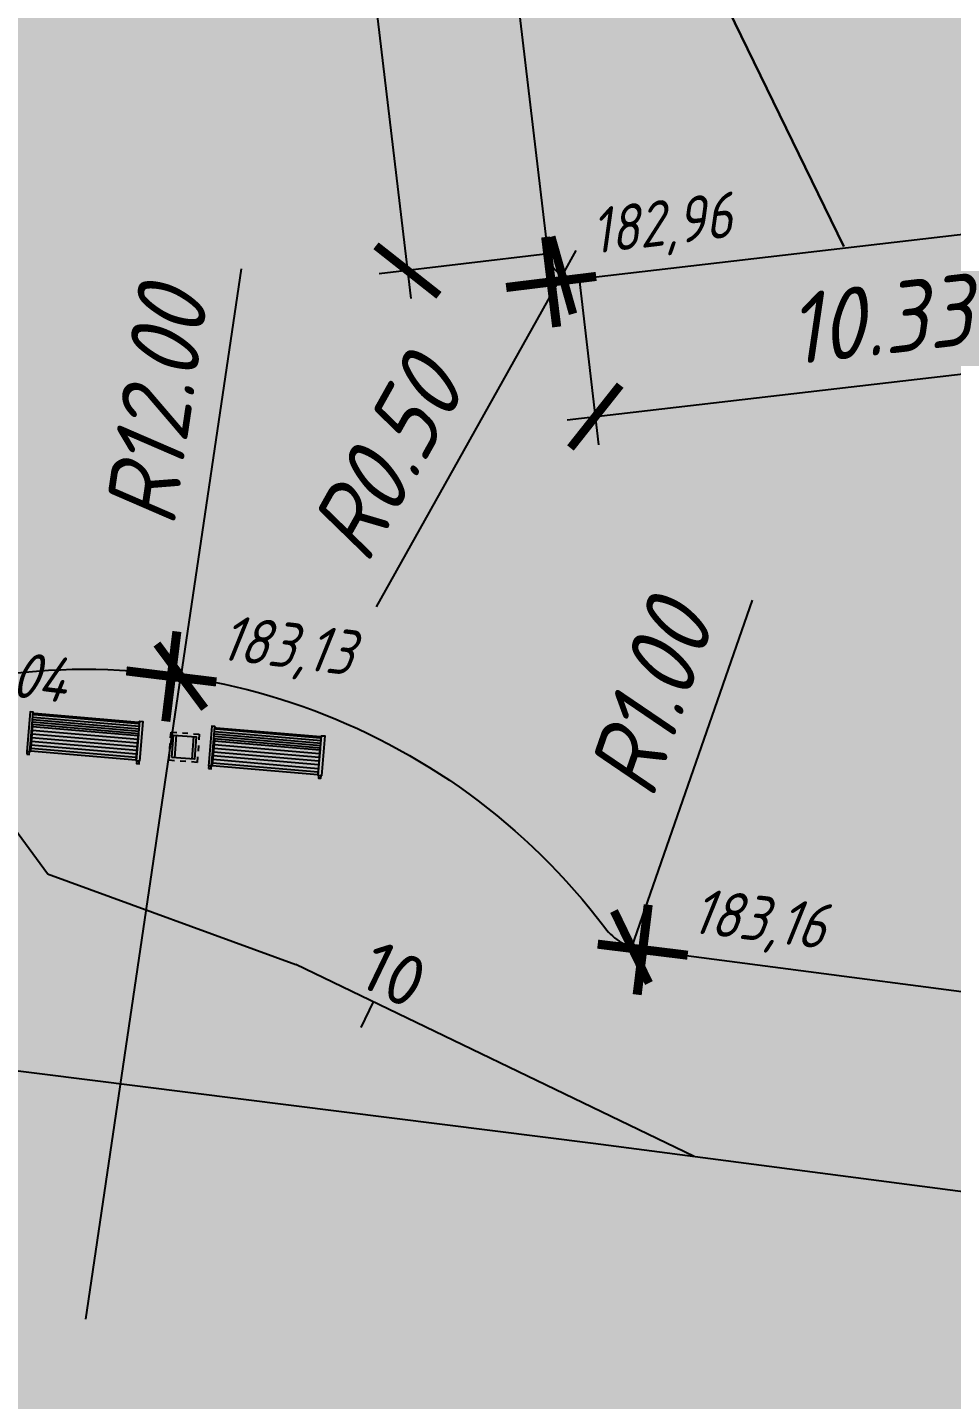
# Model space of a CAD drawing. Extents: x 8646 to 18206, y -17605 to -192.
# Drawn here: x 8971.95 to 8988.26, y -8810.58 to -8786.35 of the extents above; entities that cross this region are included whole.
import ezdxf
from ezdxf.enums import TextEntityAlignment as Align

# ---------------------------------------------------------------- set-up
doc = ezdxf.new("R2010")
doc.units = 0
doc.linetypes.add('DASHED', pattern=[0.75, 0.5, -0.25])
doc.linetypes.add('ШТРИХОВАЯ2', pattern=[9.524999999999999, 6.35, -3.175])
doc.layers.get('0').update_dxf_attribs({"linetype": 'CONTINUOUS'})
doc.layers.get('DEFPOINTS').update_dxf_attribs({"linetype": 'CONTINUOUS'})
for name, color, linetype in [('_ГП_ВЕРТИКАЛКА', 1, 'CONTINUOUS'), ('ДВ_ГП_П_БОРТ_БР100_30_15', 140, 'CONTINUOUS'), ('ДВ_ГП_П_ГАЗОН_РУЛОННЫЙ', 9, 'CONTINUOUS'), ('ДВ_ГП_П_ГРАНИЦА_РАБОТ', 230, 'ШТРИХОВАЯ2'), ('ДВ_ГП_П_МАФ', 20, 'CONTINUOUS'), ('ДВ_ГП_П_ОФР_РАЗМЕРЫ_ОСН', 242, 'CONTINUOUS'), ('ДВ_ПП_ДО_ТИП5_ЗАМЕНА_ПОКРЫ', 41, 'CONTINUOUS'), ('ДВ_ПП_ДО_ТИП5А_КАПРЕМОНТ_Т', 33, 'CONTINUOUS'), ('ДВ_ПП_ДО_ТИП6_УСТРОЙСТВО_Т', 153, 'CONTINUOUS'), ('ДВ_ПП_ДО_ТИП_УСТРОЙСТВО_ПЛ', 11, 'CONTINUOUS')]:
    doc.layers.add(name, color=color, linetype=linetype)
doc.styles.add('SMPLX_1_0', font='simplex8.shx', dxfattribs={"width": 0.8, "oblique": 15})
doc.styles.add('СПДС', font='isocpeur.ttf', dxfattribs={"width": 0.9, "oblique": 15})
doc.styles.add('ТВЕРЬУНИВЕРСАЛПРОЕКТ', font='isocpeur.ttf')
doc.dimstyles.new('ДЕЛОВОЙ_ВЕКТОР', dxfattribs={"dimtxt": 1.25, "dimasz": 1, "dimexe": 0.5, "dimexo": 0, "dimgap": 0.5, "dimtad": 1, "dimzin": 1, "dimtxsty": 'СПДС', "dimblk": 'ARCHTICK', "dimcen": 0, "dimdle": 0.5, "dimclrd": 256, "dimclre": 256, "dimclrt": 256, "dimazin": 3, "dimtfac": 1, "dimtmove": 0, "dimatfit": 3, "dimtolj": 1, "dimtzin": 9})
doc.dimstyles.new('ДЕЛОВОЙ_ВЕКТОР$4', dxfattribs={"dimtxt": 1.25, "dimasz": 1, "dimexe": 0.5, "dimexo": 0, "dimgap": 0.5, "dimtad": 1, "dimzin": 1, "dimtxsty": 'СПДС', "dimblk1": 'ARCHTICK', "dimsah": 1, "dimcen": 0, "dimdle": 0.5, "dimclrd": 256, "dimclre": 256, "dimclrt": 256, "dimazin": 3, "dimtfac": 1, "dimtmove": 0, "dimatfit": 3, "dimtolj": 1, "dimtzin": 9})
pattern_1 = [(56.05043773761604, (0, 0), (-24.27593251712048, 65.19613079151804), [0, -54.8511657090786, 0, -61.34669849041685, 0, -58.64022649819258]), (26.05043773761603, (0, 0), (28.1469628320252, 116.8674145300229), [0, -29.59076044831872, 0, -49.43822172463005, 0, -18.94530394556991]), (346.050437737616, (-42.08001270772473, -14.1209778101496), (106.4742159225371, 35.94540188756744), [0, -18.04314661482848, 0, -64.95532781338255, 0, -84.80278908969387]), (336.050437737616, (-42.08001270772473, -14.1209778101496), (92.76770115918528, 64.5382257145701), [0, -9.02157330741424, 0, -42.58182601099521, 0, -48.7164958600369])]

# ---------------------------------------------------------------- blocks, each defined once
blk = doc.blocks.new('*U128')
at = {"layer": 'ДВ_ГП_П_МАФ'}
h = blk.add_hatch(dxfattribs=at)
h.set_pattern_fill('AR-SAND', color=241, scale=1.420720205892007, angle=18.55043773761603)
h.set_pattern_definition(pattern_1)
h.paths.add_polyline_path([(-0.9626574413183628, -0.2754130521316676), (-0.9100269451736758, -0.2577516014719852), (-1.134252386814104, 0.4104322566488453), (-1.186882882958791, 0.3927708059891628)])
h.paths.add_polyline_path([(-0.9430740195701628, -0.316471560885109), (-0.9015237470465066, -0.3025283503545544), (-0.9158894973541074, -0.2597189242916269), (-0.9574397698777636, -0.2736621348221814)])
h.paths.add_polyline_path([(0.9339259407031613, 0.3610319042575227), (0.8812954445584742, 0.3433704535978402), (0.6570700029180462, 1.011554311718671), (0.7097004990627332, 1.029215762378353)])
h.paths.add_polyline_path([(0.928708269262562, 0.3592809869480366), (0.8871579967389058, 0.345337776417482), (0.9015237470465066, 0.3025283503545544), (0.9430740195701628, 0.316471560885109)])
h = blk.add_hatch(dxfattribs=at)
h.set_pattern_fill('AR-SAND', color=241, scale=1.420720205892007, angle=18.55043773761603)
h.set_pattern_definition(pattern_1)
h.paths.add_polyline_path([(-0.9626574413183628, -0.2754130521316676), (-0.9100269451736758, -0.2577516014719852), (-1.134252386814104, 0.4104322566488453), (-1.186882882958791, 0.3927708059891628)])
h.paths.add_polyline_path([(-0.9430740195701628, -0.316471560885109), (-0.9015237470465066, -0.3025283503545544), (-0.9158894973541074, -0.2597189242916269), (-0.9574397698777636, -0.2736621348221814)])
h.paths.add_polyline_path([(0.9339259407031613, 0.3610319042575227), (0.8812954445584742, 0.3433704535978402), (0.6570700029180462, 1.011554311718671), (0.7097004990627332, 1.029215762378353)])
h.paths.add_polyline_path([(0.928708269262562, 0.3592809869480366), (0.8871579967389058, 0.345337776417482), (0.9015237470465066, 0.3025283503545544), (0.9430740195701628, 0.316471560885109)])
h = blk.add_hatch(dxfattribs=at)
h.set_pattern_fill('AR-SAND', color=241, scale=1.420720205892007, angle=18.55043773761603)
h.set_pattern_definition(pattern_1)
h.paths.add_polyline_path([(-0.9626574413183628, -0.2754130521316676), (-0.9100269451736758, -0.2577516014719852), (-1.134252386814104, 0.4104322566488453), (-1.186882882958791, 0.3927708059891628)])
h.paths.add_polyline_path([(-0.9430740195701628, -0.316471560885109), (-0.9015237470465066, -0.3025283503545544), (-0.9158894973541074, -0.2597189242916269), (-0.9574397698777636, -0.2736621348221814)])
h.paths.add_polyline_path([(0.9339259407031613, 0.3610319042575227), (0.8812954445584742, 0.3433704535978402), (0.6570700029180462, 1.011554311718671), (0.7097004990627332, 1.029215762378353)])
h.paths.add_polyline_path([(0.928708269262562, 0.3592809869480366), (0.8871579967389058, 0.345337776417482), (0.9015237470465066, 0.3025283503545544), (0.9430740195701628, 0.316471560885109)])
h = blk.add_hatch(color=241, dxfattribs=at)
h.dxf.hatch_style = 1
h.paths.add_polyline_path([(-0.9626574413183628, -0.2754130521316676), (-0.9100269451736758, -0.2577516014719852), (-1.134252386814104, 0.4104322566488453), (-1.186882882958791, 0.3927708059891628)])
h.paths.add_polyline_path([(-1.059602756885043, 0.1879790088444324), (-1.050357963061922, 0.1910813255985273), (-0.904941370317803, -0.2422549598100066), (-0.9141861641409239, -0.2453572765641014)])
h.paths.add_polyline_path([(-0.9430740195701628, -0.316471560885109), (-0.9015237470465066, -0.3025283503545544), (-0.9158894973541074, -0.2597189242916269), (-0.9574397698777636, -0.2736621348221814)])
h.paths.add_polyline_path([(0.9339259407031613, 0.3610319042575227), (0.8812954445584742, 0.3433704535978402), (0.6570700029180462, 1.011554311718671), (0.7097004990627332, 1.029215762378353)])
h.paths.add_polyline_path([(0.731719632847107, 0.7891010639142578), (0.722474839023986, 0.785998747160163), (0.8678914317681051, 0.3526624617516292), (0.8771362255912261, 0.355764778505724)])
h.paths.add_polyline_path([(0.928708269262562, 0.3592809869480366), (0.8871579967389058, 0.345337776417482), (0.9015237470465066, 0.3025283503545544), (0.9430740195701628, 0.316471560885109)])
h = blk.add_hatch(color=241, dxfattribs=at)
h.dxf.hatch_style = 1
h.paths.add_polyline_path([(-1.107811981057596, 0.3976785149439761), (-1.130427435464465, 0.3990340373779699), (-1.119056619022888, 0.3651494079428311), (-1.101833903694333, 0.3798640565689283)])
h.paths.add_polyline_path([(0.6450031760257569, 0.9814752985397355), (-1.106483923249106, 0.3937209498086716), (-1.103156658477112, 0.3838058188758247), (0.6483304407977504, 0.9715601676068886)])
h.paths.add_polyline_path([(0.6483304407977505, 0.9715601676068886), (-1.103156658477112, 0.3838058188758247), (-1.101833903694333, 0.3798640565689283), (-1.103592406280068, 0.3783616368189905), (0.6519620226775021, 0.967480877537968), (0.6496531955805299, 0.9676184052999922)])
h.paths.add_polyline_path([(0.6608949542676853, 1.000156092447795), (0.6436751182172666, 0.9854328636750398), (0.64965319558053, 0.9676184052999921), (0.6722657707092621, 0.9662714630126568)])
h = blk.add_hatch(dxfattribs=at)
h.set_pattern_fill('AR-SAND', color=23, scale=1.420720205892007, angle=18.55043773761603)
h.set_pattern_definition(pattern_1)
h.paths.add_polyline_path([(0.6606012092416709, 0.970379967959297), (-1.112231592844237, 0.3754625463976614), (-0.9065469084963317, -0.2374705130200211), (0.8662858935895764, 0.3574469085416146)])
h = blk.add_hatch(color=23, dxfattribs=at)
h.dxf.hatch_style = 1
h.paths.add_polyline_path([(0.6606012092416711, 0.9703799679592972), (-1.112231592844237, 0.3754625463976614), (-0.9065469084963317, -0.2374705130200211), (0.8662858935895764, 0.3574469085416146)])
h = blk.add_hatch(dxfattribs=at)
h.set_pattern_fill('AR-SAND', color=23, scale=1.420720205892007, angle=18.55043773761603)
h.set_pattern_definition(pattern_1)
h.paths.add_polyline_path([(0.6722657707092619, 0.9662714630126565), (-1.111062679455282, 0.3719792259843889), (-0.9065469084963317, -0.2374705130200211), (0.8662858935895764, 0.3574469085416146)])
for points in [[(0.6450031760257567, 0.9814752985397355), (-1.106483923249106, 0.3937209498086716)], [(0.6483304407977504, 0.9715601676068886), (-1.103156658477112, 0.3838058188758247)], [(0.6608949542676855, 1.000156092447795), (0.6436751182172666, 0.98543286367504), (0.6496531955805299, 0.9676184052999922), (0.6722657707092619, 0.9662714630126565)], [(-1.106493911508462, 0.3277129854119112), (0.6848284782236885, 0.9288350404817367)], [(-1.103592406280085, 0.3783616368189849), (0.651962022677519, 0.9674808775379737)], [(-1.092434659190601, 0.2858169124805131), (0.6988877305415311, 0.8869389675503923)], [(-1.079311819840702, 0.2467113169594814), (0.7120105698914481, 0.8478333720293068)], [(-1.066188980490785, 0.2076057214383959), (0.7251334092413468, 0.8087277765082752)], [(-1.044745511452175, 0.1743564189925639), (0.7280872906337328, 0.7692738405541997)], [(-1.023915783400461, 0.1122845686647069), (0.7489170186854655, 0.7072019902262887)], [(-1.003086055348728, 0.050212718336796), (0.7697467467371799, 0.6451301398984317)], [(-0.9822563272969956, -0.0118591319911149), (0.7905764747889125, 0.5830582895705209)], [(-0.9614265992452631, -0.0739309823190258), (0.811406202840645, 0.52098643924261)], [(-1.130427435464465, 0.3990340373779699), (-1.107811981057596, 0.3976785149439761), (-1.101833903694333, 0.3798640565689283), (-1.119056619022888, 0.3651494079428311)], [(-0.9405968711935485, -0.1360028326468828), (0.8322359308923596, 0.458914588914753)], [(-0.9216194458850576, -0.1925548865398656), (0.8512133562008505, 0.4023625350217702)], [(-0.9065469084963317, -0.2374705130200211), (0.8662858935895764, 0.3574469085416146)]]:
    blk.add_lwpolyline(points, dxfattribs=at)
for points in [[(0.9339259407031613, 0.3610319042575227), (0.8812954445584742, 0.3433704535978402), (0.6570700029180462, 1.011554311718671), (0.7097004990627332, 1.029215762378353)], [(0.731719632847107, 0.7891010639142578), (0.722474839023986, 0.785998747160163), (0.8678914317681051, 0.3526624617516292), (0.8771362255912261, 0.355764778505724)], [(-0.9626574413183628, -0.2754130521316676), (-0.9100269451736758, -0.2577516014719852), (-1.134252386814104, 0.4104322566488453), (-1.186882882958791, 0.3927708059891628)], [(0.928708269262562, 0.3592809869480366), (0.8871579967389058, 0.345337776417482), (0.9015237470465066, 0.3025283503545544), (0.9430740195701628, 0.316471560885109)], [(-1.059602756885043, 0.1879790088444324), (-1.050357963061922, 0.1910813255985273), (-0.904941370317803, -0.2422549598100066), (-0.9141861641409239, -0.2453572765641014)], [(-0.9430740195701628, -0.316471560885109), (-0.9015237470465066, -0.3025283503545544), (-0.9158894973541074, -0.2597189242916269), (-0.9574397698777636, -0.2736621348221814)]]:
    blk.add_lwpolyline(points, close=True, dxfattribs=at)
blk = doc.blocks.new('*U127')
h = blk.add_hatch(color=67)
h.dxf.hatch_style = 1
h.paths.add_polyline_path([(-0.2112040624337499, 0.13817852451727), (-0.2546881592574159, 0.1230200858968533), (-0.1230200858968534, -0.2546881592574159), (-0.0795359890731873, -0.2395297206369993)])
h.paths.add_polyline_path([(0.1230200858968533, 0.2546881592574159), (0.0795359890731873, 0.2395297206369993), (0.2112040624337499, -0.13817852451727), (0.2546881592574158, -0.1230200858968534)])
at = {"layer": 'ДВ_ГП_П_МАФ'}
h = blk.add_hatch(color=67, dxfattribs=at)
h.dxf.hatch_style = 1
h.paths.add_polyline_path([(-0.0795359890731873, -0.2395297206369993), (-0.2112040624337499, 0.13817852451727), (0.0795359890731873, 0.2395297206369993), (0.2112040624337499, -0.13817852451727)])
at = {"color": 1}
blk.add_lwpolyline([(-0.2546881592574159, 0.1230200858968534), (0.1230200858968534, 0.2546881592574159)], dxfattribs=at)
at = {"layer": 'ДВ_ГП_П_МАФ', "linetype": 'DASHED', "ltscale": 0.1}
blk.add_lwpolyline([(-0.1537751073710667, -0.3183601990717698), (-0.3183601990717698, 0.1537751073710667), (0.1537751073710667, 0.3183601990717698), (0.3183601990717698, -0.1537751073710667), (-0.1537751073710667, -0.3183601990717698)], dxfattribs=at)
at = {"layer": 'ДВ_ГП_П_МАФ'}
for points in [[(-0.1230200858968534, -0.2546881592574159), (-0.2546881592574159, 0.1230200858968534), (0.1230200858968534, 0.2546881592574159), (0.2546881592574159, -0.1230200858968534), (-0.1230200858968534, -0.2546881592574159)], [(-0.2112040624337499, 0.13817852451727), (-0.0795359890731873, -0.2395297206369993)], [(0.0795359890731873, 0.2395297206369993), (0.2112040624337499, -0.13817852451727)]]:
    blk.add_lwpolyline(points, dxfattribs=at)
blk = doc.blocks.new('_ARCHTICK')
at = {"color": 0, "linetype": 'BYBLOCK', "const_width": 0.15}
blk.add_lwpolyline([(-0.5, -0.5), (0.5, 0.5)], dxfattribs=at)
blk = doc.blocks.new('*D703')
at = {"layer": 'DEFPOINTS', "color": 0}
for p in [(8982.937866629973, -8801.646219730239), (8982.60920408128, -8802.590667150207)]:
    blk.add_point(p, dxfattribs=at)
at = {"layer": 'ДВ_ГП_П_ОФР_РАЗМЕРЫ_ОСН'}
blk.add_line((8984.740559836353, -8796.465985613042), (8982.60920408128, -8802.590667150207), dxfattribs=at)
at = {"layer": 'ДВ_ГП_П_ОФР_РАЗМЕРЫ_ОСН', "rotation": 250.8123822633115}
blk.add_blockref('_ARCHTICK', (8982.60920408128, -8802.590667150207), dxfattribs=at)
at = {"layer": 'ДВ_ГП_П_ОФР_РАЗМЕРЫ_ОСН', "insert": (8982.941041160038, -8798.214133594378), "char_height": 1.25, "attachment_point": 5, "rotation": 70.81238226331152, "style": 'СПДС'}
blk.add_mtext('\\A1;R1.00', dxfattribs=at)
blk = doc.blocks.new('*D767')
at = {"layer": 'DEFPOINTS', "color": 0}
for p in [(8991.947446100803, -8789.589790129003), (8981.688120786152, -8790.785236496786), (8992.231253053775, -8792.025422488232)]:
    blk.add_point(p, dxfattribs=at)
at = {"layer": 'ДВ_ГП_П_ОФР_РАЗМЕРЫ_ОСН'}
for p, q in [((8991.947446100803, -8789.589790129003), (8992.28912296295, -8792.522062270782)), ((8981.688120786152, -8790.785236496786), (8982.029797648296, -8793.717508638565)), ((8981.475287956571, -8793.278738765188), (8992.727892836325, -8791.967552579057))]:
    blk.add_line(p, q, dxfattribs=at)
for p, rotation in [((8992.231253053775, -8792.025422488232), 6.646298466273539), ((8981.971927739121, -8793.220868856015), 186.6462984662735)]:
    blk.add_blockref('_ARCHTICK', p, dxfattribs=dict(at, rotation=rotation))
at = {"layer": 'ДВ_ГП_П_ОФР_РАЗМЕРЫ_ОСН', "insert": (8986.971383100807, -8791.505706161384), "char_height": 1.25, "attachment_point": 5, "rotation": 6.64629846627354, "style": 'СПДС'}
blk.add_mtext('\\A1;10.33', dxfattribs=at)
blk = doc.blocks.new('*D842')
at = {"layer": 'DEFPOINTS', "color": 0}
for p in [(8974.65428023717, -8797.806889452597), (8972.975096388589, -8809.164936229186)]:
    blk.add_point(p, dxfattribs=at)
at = {"layer": 'ДВ_ГП_П_ОФР_РАЗМЕРЫ_ОСН'}
for p in [(8975.717883069181, -8790.612649984476), (8972.975096388589, -8809.164936229186)]:
    blk.add_line(p, (8974.65428023717, -8797.806889452597), dxfattribs=at)
at = {"layer": 'ДВ_ГП_П_ОФР_РАЗМЕРЫ_ОСН', "rotation": 261.5902577394679}
blk.add_blockref('_ARCHTICK', (8974.65428023717, -8797.806889452597), dxfattribs=at)
at = {"layer": 'ДВ_ГП_П_ОФР_РАЗМЕРЫ_ОСН', "insert": (8974.219429475632, -8793.05598959752), "char_height": 1.25, "attachment_point": 5, "rotation": 81.5902577394679, "style": 'СПДС'}
blk.add_mtext('\\A1;R12.00', dxfattribs=at)
blk = doc.blocks.new('M_POINT_04')
at = {"color": 0, "const_width": 0.2}
for points in [[(0, 1), (0, -1)], [(-1, 0), (1, 0)]]:
    blk.add_lwpolyline(points, dxfattribs=at)
at = {"color": 0, "linetype": 'BYBLOCK'}
blk.add_point((0, 0), dxfattribs=at)
at = {"color": 0, "linetype": 'BYBLOCK', "style": 'SMPLX_1_0', "oblique": 15, "width": 0.8}
for tag, p in [('NORTH', (0.9999999999999999, 3.5)), ('EAST', (1, 2)), ('ELEVATION', (1, 0.4999999999999999)), ('DESCRIPTION', (1, -1))]:
    blk.add_attdef(tag, p, '', height=1, dxfattribs=at)
for tag, p in [('Z', (-0.9999999999999998, 2)), ('NUMBER', (-0.9999999999999999, 0.5000000000000001)), ('CODE1', (-1, -0.9999999999999999)), ('CODE2', (-1, -2.5)), ('CODE3', (-0.9999999999999998, -4))]:
    blk.add_attdef(tag, text='', height=1, dxfattribs=at).set_placement(p, align=Align.RIGHT)
blk = doc.blocks.new('*U1119')
at = {"color": 0, "linetype": 'CONTINUOUS'}
blk.add_lwpolyline([(0, 0), (0.4744946759738097, -0.1576540594862995)], dxfattribs=at)
at = {"color": 0, "linetype": 'CONTINUOUS', "style": 'ТВЕРЬУНИВЕРСАЛПРОЕКТ', "flags": 4}
blk.add_attdef('ГОРИЗОНТАЛЬ', (-0.2702280015300594, -0.3532689266238694), '', height=0.8999999999999995, rotation=71.62058434835662, dxfattribs=at)
blk = doc.blocks.new('*D1245')
at = {"layer": 'DEFPOINTS', "color": 0}
for p in [(8981.630250876975, -8790.288596714236), (8981.386040081554, -8790.724900607638)]:
    blk.add_point(p, dxfattribs=at)
at = {"layer": 'ДВ_ГП_П_ОФР_РАЗМЕРЫ_ОСН'}
for p in [(8981.630250876975, -8790.288596714236), (8978.108762226384, -8796.580043438269)]:
    blk.add_line(p, (8981.386040081554, -8790.724900607638), dxfattribs=at)
at = {"layer": 'ДВ_ГП_П_ОФР_РАЗМЕРЫ_ОСН', "rotation": 60.76310998209846}
blk.add_blockref('_ARCHTICK', (8981.386040081554, -8790.724900607638), dxfattribs=at)
at = {"layer": 'ДВ_ГП_П_ОФР_РАЗМЕРЫ_ОСН', "insert": (8978.277295802967, -8793.975605520061), "char_height": 1.25, "attachment_point": 5, "rotation": 60.763109982098456, "style": 'СПДС'}
blk.add_mtext('\\A1;R0.50', dxfattribs=at)

msp = doc.modelspace()

# ---------------------------------------------------------------- hatches: boundary and pattern name
at = {"layer": 'ДВ_ГП_П_ГАЗОН_РУЛОННЫЙ'}
h = msp.add_hatch(color=256, dxfattribs=at)
h.dxf.hatch_style = 1
edge = h.paths.add_edge_path()
edge.add_arc((-116300.3808593974, 919442.4536245302), 936604.3449646322, 277.68368648986274, 277.6842830747062, ccw=False)
edge.add_line((8927.387862699677, -8752.410047701514), (8924.665748643634, -8757.034159042374))
edge.add_arc((8927.251050617871, -8758.556070243112), 3.000000000154401, 149.5156009076617, 162.3199063845557)
edge.add_line((8924.392749454062, -8757.644964070434), (8925.954885322488, -8765.073787978028))
edge.add_line((8925.954885322488, -8765.073787978028), (8927.19582026329, -8770.516707172967))
edge.add_line((8927.19582026329, -8770.516707172967), (8927.526226148568, -8770.47472422155))
edge.add_line((8927.526226148568, -8770.47472422155), (8928.516085729116, -8770.348947930843))
edge.add_line((8928.516085729116, -8770.348947930843), (8941.885651642086, -8767.571764256465))
edge.add_line((8941.885651642086, -8767.571764256465), (8941.732982341226, -8767.051640312438))
edge.add_line((8941.732982341226, -8767.051640312438), (8937.05256406503, -8751.106079549878))
h = msp.add_hatch(color=256, dxfattribs=at)
h.dxf.hatch_style = 1
edge = h.paths.add_edge_path()
edge.add_line((8979.928974468912, -8775.931570975701), (8990.441719688066, -8774.705323323275))
edge.add_line((8990.441719688066, -8774.705323323275), (8989.107579465204, -8762.962862714143))
edge.add_line((8989.107579465204, -8762.962862714143), (8988.983834022845, -8761.873714843849))
edge.add_line((8988.983834022845, -8761.873714843849), (8948.513764264739, -8770.28033161544))
edge.add_line((8948.513764264739, -8770.28033161544), (8946.76274042885, -8770.644061809984))
edge.add_line((8946.76274042885, -8770.644061809984), (8949.529, -8773.203))
edge.add_line((8949.529, -8773.203), (8954.183105540074, -8778.252533571964))
edge.add_line((8954.183105540074, -8778.252533571964), (8964.088, -8789.261))
edge.add_line((8964.088, -8789.261), (8966.896, -8793.191))
edge.add_line((8966.896, -8793.191), (8968.867407193673, -8797.321944732977))
edge.add_line((8968.867407193673, -8797.321944732977), (8969.246577413292, -8797.72954067197))
edge.add_arc((8969.978754111862, -8797.04842593709), 0.999999999999441, 222.9308138902272, 283.8902374207839)
edge.add_arc((8972.975096388784, -8809.16493622598), 11.48150185759939, 34.98426776106709, 103.89023740478302, ccw=False)
edge.add_line((8982.382000000001, -8802.582), (8999.90908644434, -8804.87579394371))
edge.add_arc((9000.03885127785, -8803.884249144932), 0.9999999999986083, 262.5439968392561, 393.0048145648961)
edge.add_line((9000.877476076812, -8803.339539638344), (8991.946698200754, -8789.589877276487))
edge.add_line((8991.946698200754, -8789.589877276487), (8981.688120786152, -8790.785236496786))
edge.add_arc((8981.630250876975, -8790.288596714237), 0.4999999999977293, 186.7616655506996, 276.64629846658477, ccw=False)
edge.add_line((8981.133728624232, -8790.347466507243), (8979.490381413436, -8776.487073639251))
edge.add_arc((8979.986903666178, -8776.428203846244), 0.4999999999972569, 96.65313839575361, 186.7616655509066, ccw=False)
h = msp.add_hatch(color=256, dxfattribs=at)
h.dxf.hatch_style = 1
h.paths.add_polyline_path([(9136.73097352843, -8846.070935935408, 0.4170692453422276), (9140.091709031634, -8843.447812767223), (9142.072704612703, -8826.705953904575), (9121.183981432452, -8824.005982781075), (9103.434545838749, -8821.780802806095), (9051.775618165628, -8815.060202502367), (9033.525293380302, -8812.805038800745), (8981.936456298663, -8806.053536636586), (8965.048840592632, -8803.928836614365), (8935.851900335289, -8800.148565101092, 0.4485183397082387), (8932.466947189045, -8803.084520674141), (8932.30504952022, -8815.470243011623), (8989.827, -8822.941), (9019.841, -8831.084)])
at = {"layer": 'ДВ_ПП_ДО_ТИП5_ЗАМЕНА_ПОКРЫ'}
h = msp.add_hatch(color=256, dxfattribs=at)
h.dxf.hatch_style = 1
edge = h.paths.add_edge_path()
edge.add_line((9016.488677068974, -8742.62169371712), (9018.87191848438, -8742.119585177556))
edge.add_line((9018.87191848438, -8742.119585177556), (9025.970231954674, -8740.62852697525))
edge.add_line((9025.970231954674, -8740.62852697525), (9038.494256545851, -8737.998499535552))
edge.add_line((9038.494256545851, -8737.998499535552), (9038.617009716145, -8738.582876864042))
edge.add_line((9038.617009716145, -8738.582876864042), (9041.443374492923, -8737.989176150753))
edge.add_line((9041.443374492923, -8737.989176150753), (9041.245549083302, -8737.008906922772))
edge.add_line((9041.245549083302, -8737.008906922772), (9039.390080124438, -8737.398663140164))
edge.add_line((9039.390080124438, -8737.398663140164), (9039.267177129383, -8736.813572557632))
edge.add_line((9039.267177129383, -8736.813572557632), (9024.786018250017, -8739.855456800924))
edge.add_line((9024.786018250017, -8739.855456800924), (9024.908921262195, -8740.440547379858))
edge.add_line((9024.908921262195, -8740.440547379858), (9019.764999999948, -8741.507999999874))
edge.add_line((9019.764999999948, -8741.507999999874), (9019.644355874754, -8740.935504578305))
edge.add_line((9019.644355874754, -8740.935504578305), (9004.994097018292, -8744.012909481975))
edge.add_line((9004.994097018292, -8744.012909481975), (9005.11699999995, -8744.597999999874))
edge.add_line((9005.11699999995, -8744.597999999874), (9000.037660206865, -8745.653058290227))
edge.add_line((9000.037660206865, -8745.653058290227), (8999.917150934183, -8745.079363167457))
edge.add_line((8999.917150934183, -8745.079363167457), (8985.32570491648, -8748.14441370879))
edge.add_line((8985.32570491648, -8748.14441370879), (8985.457899990794, -8748.77374001269))
edge.add_line((8985.457899990794, -8748.77374001269), (8980.35999999995, -8749.788999999873))
edge.add_line((8980.35999999995, -8749.788999999873), (8980.238989571515, -8749.212919114438))
edge.add_line((8980.238989571515, -8749.212919114438), (8965.700962709181, -8752.266748892976))
edge.add_line((8965.700962709181, -8752.266748892976), (8965.82599999995, -8752.861999999877))
edge.add_line((8965.82599999995, -8752.861999999877), (8960.71037679863, -8753.948707527688))
edge.add_line((8960.71037679863, -8753.948707527688), (8960.581521774906, -8753.342128726952))
edge.add_line((8960.581521774906, -8753.342128726952), (8941.082064058302, -8757.438146946497))
edge.add_line((8941.082064058302, -8757.438146946497), (8940.374671051495, -8754.076108523423))
edge.add_line((8940.374671051495, -8754.076108523423), (8941.92842406614, -8753.749730129948))
edge.add_line((8941.92842406614, -8753.749730129948), (8941.254022931418, -8750.539183878107))
edge.add_arc((-116300.3809021083, 919442.4538186744), 936604.3451627444, 277.6842830757075, 277.68454242455965, ccw=False)
edge.add_line((8937.052564065814, -8751.106079550183), (8941.732982341175, -8767.051640312311))
edge.add_line((8941.732982341175, -8767.051640312311), (8941.885651642086, -8767.571764256465))
edge.add_line((8941.885651642086, -8767.571764256465), (8943.359095209436, -8767.26569422794))
edge.add_line((8943.359095209436, -8767.26569422794), (8943.229202285907, -8766.823166363394))
edge.add_line((8943.229202285907, -8766.823166363394), (8940.792265022788, -8758.520846161158))
edge.add_line((8940.792265022788, -8758.520846161158), (8959.810670175179, -8754.525876366279))
edge.add_line((8959.810670175179, -8754.525876366279), (8966.885176431932, -8753.039819329953))
edge.add_line((8966.885176431932, -8753.039819329953), (8979.465919224114, -8750.397133185561))
edge.add_line((8979.465919224114, -8750.397133185561), (8986.509918659076, -8748.91748413748))
edge.add_line((8986.509918659076, -8748.91748413748), (8999.144080497892, -8746.263576873022))
edge.add_line((8999.144080497892, -8746.263576873022), (9006.178310745261, -8744.785979903449))
edge.add_line((9006.178310745261, -8744.785979903449), (9013.83050409704, -8743.178574961632))
edge.add_line((9013.83050409704, -8743.178574961632), (9015.664307982664, -8751.20456041233))
edge.add_line((9015.664307982664, -8751.20456041233), (9015.894013442068, -8752.209909288167))
edge.add_line((9015.894013442068, -8752.209909288167), (9018.532761445676, -8751.650297290349))
edge.add_line((9018.532761445676, -8751.650297290349), (9018.31585259381, -8750.692223319855))
edge.add_line((9018.31585259381, -8750.692223319855), (9016.488677068974, -8742.62169371712))
at = {"layer": 'ДВ_ПП_ДО_ТИП5А_КАПРЕМОНТ_Т'}
h = msp.add_hatch(color=256, dxfattribs=at)
h.dxf.hatch_style = 1
edge = h.paths.add_edge_path()
edge.add_line((9033.967, -8809.333), (9018.889894242331, -8807.359838403225))
edge.add_line((9018.889894242331, -8807.359838403225), (9013.232226207963, -8806.619411595042))
edge.add_line((9013.232226207963, -8806.619411595042), (9006.036952842524, -8805.677756259387))
edge.add_line((9006.036952842524, -8805.677756259387), (9004.63547692685, -8805.529685042182))
edge.add_line((9004.63547692685, -8805.529685042182), (9004.337028345524, -8805.142970155637))
edge.add_line((9004.337028345524, -8805.142970155637), (8999.788648571097, -8798.500236958054))
edge.add_line((8999.788648571097, -8798.500236958054), (8993.730377216847, -8789.382037819634))
edge.add_line((8993.730377216847, -8789.382037819634), (8991.946698200754, -8789.589877276487))
edge.add_line((8991.946698200754, -8789.589877276487), (9000, -8801.709549302652))
edge.add_line((9000, -8801.709549302652), (9002.083, -8805.19))
edge.add_line((9002.083, -8805.19), (8999.90908644436, -8804.875793943711))
edge.add_line((8999.90908644436, -8804.875793943711), (8982.382000000001, -8802.582))
edge.add_arc((8972.975096388778, -8809.164936225989), 11.48150185760879, 34.98426776108872, 103.5373109788729)
edge.add_line((8970.287523414516, -8798.00241695773), (8967.044432284994, -8799.333755820087))
edge.add_arc((8972.9750963897, -8809.164936224743), 11.48150185610426, 121.1004996335652, 130.6738559877681)
edge.add_line((8965.492, -8800.457), (8934.305015508384, -8796.41906766807))
edge.add_line((8934.305015508384, -8796.41906766807), (8935.822911611494, -8800.078674072944))
edge.add_line((8935.822911611494, -8800.078674072944), (8962.298, -8803.35))
edge.add_line((8962.298, -8803.35), (8989.349, -8806.761))
edge.add_line((8989.349, -8806.761), (9017.821, -8810.431))
edge.add_line((9017.821, -8810.431), (9045.782000000003, -8814.094000000003))
edge.add_line((9045.782000000003, -8814.094000000003), (9074.844358157427, -8817.76387912668))
edge.add_line((9074.844358157427, -8817.76387912668), (9120.282000000005, -8823.642))
edge.add_line((9120.282000000005, -8823.642), (9142.096369277817, -8826.505958262427))
edge.add_line((9142.096369277817, -8826.505958262427), (9142.367751918448, -8824.212439836334))
edge.add_arc((9141.374679764835, -8824.094933676217), 0.9999999999734643, 353.2518022567005, 442.6350699601246)
edge.add_line((9141.502868349015, -8823.103183865613), (9121.626, -8820.534))
edge.add_arc((9111.789940731725, -8827.095490064436), 11.82375633183911, 33.70666800827352, 132.0019789823731)
edge.add_line((9103.878, -8818.309000000003), (9052.216, -8811.588))
edge.add_arc((9042.040897147015, -8818.96269577124), 12.56657693197269, 35.93379238392934, 129.9777270574042)
at = {"layer": 'ДВ_ПП_ДО_ТИП6_УСТРОЙСТВО_Т'}
h = msp.add_hatch(color=256, dxfattribs=at)
h.dxf.hatch_style = 1
h.paths.add_polyline_path([(9017.821, -8810.431), (8989.349, -8806.761), (8962.298, -8803.35), (8935.851900335289, -8800.082255989739), (8935.851900335289, -8800.148565101092), (8965.048840592632, -8803.928836614365), (8981.936456298663, -8806.053536636586), (9033.525293380302, -8812.805038800745), (9051.775618165628, -8815.060202502367), (9119.54166429573, -8823.800091659303), (9121.183981432452, -8824.005982781075), (9142.072704612703, -8826.705953904575), (9142.096369277817, -8826.505958262427), (9120.282000000005, -8823.642), (9074.844358157427, -8817.76387912668), (9045.782000000003, -8814.094000000003)])
at = {"layer": 'ДВ_ПП_ДО_ТИП_УСТРОЙСТВО_ПЛ'}
h = msp.add_hatch(color=256, dxfattribs=at)
h.dxf.hatch_style = 1
edge = h.paths.add_edge_path()
edge.add_arc((8999.73529743762, -8788.178944131278), 0.4999999999973126, 276.6462984661706, 366.5114924868687)
edge.add_line((9000.232072002214, -8788.12224287935), (8998.63688096937, -8774.146355153827))
edge.add_arc((8998.140106404771, -8774.203056405753), 0.5000000000025281, 6.511492486590789, 97.6714672976576)
edge.add_line((8998.073360070022, -8773.70753150547), (8990.445096592653, -8774.735045213381))
edge.add_line((8990.445096592653, -8774.735045213381), (8990.441719688066, -8774.705323323275))
edge.add_line((8990.441719688066, -8774.705323323275), (8979.92897446891, -8775.931570975701))
edge.add_arc((8979.986903666175, -8776.42820384624), 0.4999999999960505, 96.65313839559478, 186.7616655513451)
edge.add_line((8979.490381413432, -8776.487073639251), (8981.133728624232, -8790.347466507243))
edge.add_arc((8981.630250876979, -8790.288596714232), 0.500000000001298, 186.7616655512714, 276.6462984663294)
edge.add_line((8981.688120786153, -8790.785236496784), (8999.793167346794, -8788.675583913826))

# ---------------------------------------------------------------- linework, layer by layer
at = {"layer": '_ГП_ВЕРТИКАЛКА'}
for p, q in [((8979.431400000003, -8775.989610000002), (8986.358501245522, -8790.216318223947)), ((8986.358501245522, -8790.216318223947), (8979.431400000003, -8775.989610000002)), ((8972.302831970619, -8801.29714034268), (8969.90269465946, -8798.045529221848)), ((8972.302831970619, -8801.29714034268), (8976.687395201023, -8802.901983787275)), ((8983.717007519814, -8806.291219749073), (8976.687395201023, -8802.901983787275))]:
    msp.add_line(p, q, dxfattribs=at)
at = {"layer": 'ДВ_ГП_П_БОРТ_БР100_30_15'}
for points in [[(8979.490381413436, -8776.487073639251), (8981.133728624232, -8790.347466507243)], [(8981.688120786152, -8790.785236496786), (8991.946698200754, -8789.589877276487)], [(8935.851900335289, -8800.148565101092), (8965.048840592632, -8803.928836614365), (8981.936456298663, -8806.053536636586), (9033.525293380302, -8812.805038800745), (9051.775618165628, -8815.060202502367), (9103.434545838749, -8821.780802806095), (9121.183981432452, -8824.005982781075), (9142.072704612703, -8826.705953904575)], [(8982.80810179646, -8802.637764528989), (8999.909086444342, -8804.8757939437)]]:
    msp.add_lwpolyline(points, dxfattribs=at)
msp.add_lwpolyline([(8970.218787271244, -8798.019190627114, -0.3002494641346208), (8982.139689053969, -8802.248641971833)], format="xyb", dxfattribs=at)
for centre, radius, start, end in [((8981.630250876977, -8790.288596714236), 0.5, 186.7616655509732, 276.6462984662774), ((8982.937866629965, -8801.646219730232), 1, 217.0411726263132, 262.5439968405232)]:
    msp.add_arc(centre, radius, start, end, dxfattribs=at)
at = {"layer": 'ДВ_ГП_П_ГРАНИЦА_РАБОТ', "ltscale": 0.3, "flags": 128}
msp.add_lwpolyline([(9268.820214064319, -8923.046645439708), (9267.965836163576, -8923.816975350448), (9267.420382793665, -8921.33893121128), (9266.54810823545, -8921.530931470415), (9265.888, -8918.532), (9259.233680593934, -8919.996884111344), (9258.508695364239, -8916.701347773676), (9256.56100208735, -8917.129820917806), (9256.221006943642, -8915.584318577177), (9255.049000012343, -8915.841999997287), (9255.59092077395, -8918.306274361403), (9253.372509994813, -8918.776970000305), (9253.899051723696, -8921.170449700003), (9239.57507788324, -8924.32158128605), (9238.89317464728, -8921.221881175825), (9236.71035723288, -8921.70207935853), (9236.447661121056, -8920.507952171067), (9235.373349986266, -8920.744289986877), (9235.795481475125, -8922.663155879583), (9233.70292709128, -8923.123497116001), (9234.22539497055, -8925.498458357495), (9220.027501663259, -8928.621853755303), (9219.506340006716, -8926.252830011903), (9219.281000000807, -8924.725000005468), (9218.192772637107, -8924.885502914518), (9218.429383373516, -8926.48974977874), (9214.158257637257, -8927.429354930266), (9214.679419293803, -8929.798378704185), (9200.298834767127, -8932.961964343132), (9199.805056987492, -8930.717418460472), (9194.49431, -8931.88573), (9194.988087783611, -8934.130275900714), (9180.793086062196, -8937.253035157322), (9179.381550005106, -8931.454569996244), (9178.219779473253, -8931.755051698356), (9178.865692129277, -8934.076984282967), (9176.655430010162, -8934.563220006976), (9176.908922082745, -8935.715508697127), (9174.936568681906, -8936.149406872768), (9175.438494733708, -8938.430992026255), (9161.05332057177, -8941.595587334275), (9159.977, -8936.703), (9158.807660878325, -8936.973894985807), (9159.298609088411, -8939.06552723777), (9157.16, -8939.536), (9157.258806931937, -8939.985142682008), (9155.223, -8940.433), (9155.73608844264, -8942.76532557146), (9141.513471877193, -8945.894159825435), (9140.998, -8943.551), (9135.688793585658, -8944.718972622068), (9136.204265449995, -8947.062132450332), (9121.790950026782, -8950.23291857979), (9121.280689992982, -8947.913449995423), (9116.077, -8949.105), (9116.5774418775, -8951.379838557084), (9111.6721396527, -8952.458956297494), (9111.435, -8951.381), (9107.935, -8952.035), (9108.196473205673, -8953.223568281031), (9102.1982616657, -8954.54311526841), (9100.703289991625, -8947.361079991406), (9099.5271109653, -8947.598993682668), (9100.112057617634, -8950.6451674491), (9098.089999972992, -8951.090000005943), (9098.479966581512, -8952.862655564837), (9096.398170049133, -8953.320630115666), (9096.92243172446, -8955.70374545835), (9082.623669240395, -8958.849331003754), (9081.318780036507, -8952.861545947886), (9080.145749076815, -8953.114527146216), (9080.76458386314, -8955.98395921502), (9078.649999999854, -8956.440000000033), (9078.817323587757, -8957.200596179084), (9076.752180532058, -8957.654907135573), (9077.273849787896, -8960.02623810541), (9068.882519710221, -8961.872247312971), (9068.622469985046, -8960.690149998474), (9067.425850181164, -8960.9503801681), (9067.683683660825, -8962.135979241071), (9062.978414947136, -8963.17109164324), (9062.19767464217, -8959.622111758781), (9060.125037324138, -8960.078071352274), (9059.331736167485, -8957.239641163365), (9058.239950067184, -8957.506819988006), (9059.223307931761, -8961.525164067507), (9057.108335703604, -8961.990436933507), (9057.627050635561, -8964.348338657715), (9043.388991048914, -8967.480570181135), (9042.141541026094, -8961.810086720705), (9041.165924985504, -8962.012860011597), (9041.475596805287, -8964.549369680237), (9039.359, -8965.015), (9039.534977355266, -8965.814933286538), (9037.477333899657, -8966.267594372517), (9038.004750205999, -8968.665049653617), (9023.714687246314, -8971.80872145757), (9022.55517884958, -8966.839422320661), (9021.453404660682, -8967.114926569), (9021.934719263487, -8969.30281887155), (9019.439750861544, -8969.85168718889), (9016.357903301261, -8954.630782183427), (9014.737564488938, -8946.627122928756), (9019.970875130928, -8945.689605806785), (9019.385500000504, -8941.979145724967), (9018.45006609933, -8942.146110056374), (9017.28206236461, -8936.35609154265), (9012.819643158795, -8937.153088633975), (9012.45170666257, -8935.334719657221), (9021.634105566656, -8933.323784876273), (9020.57244059624, -8928.02867920583), (9020.572440596086, -8928.028679205061), (9021.527866789515, -8927.83711692458), (9021.905200040625, -8929.719084871791), (9023.357000000002, -8929.428), (9022.979666748895, -8927.546032052796), (9038.785366735026, -8924.377000310988), (9039.12, -8926.046), (9040.574, -8925.717), (9040.246562142165, -8924.083887754148), (9050.261, -8922.076000000001), (9047.419391235064, -8907.19306326398), (9048.314628053988, -8907.022146692727), (9047.911960130834, -8905.10665668122), (9047.02674258648, -8905.292744161701), (9046.598560014649, -8904.991280007325), (9044.910724564088, -8905.346091147772), (9040.568, -8884.611), (9019.85972914246, -8885.226254371706), (9019.856388427384, -8885.113850162172), (9019.597, -8883.873), (9018.439162836487, -8884.11503531592), (9017.987, -8881.952), (9014.995891002765, -8882.577264099236), (9015.70744225898, -8885.981149540698), (9012.637417554246, -8886.622910245063), (9011.117, -8878.844000000001), (9009.69591984369, -8878.994094243477), (9009.247389996033, -8879.041500015259), (9009.667, -8881.463), (9005.898119985435, -8887.402860024711), (9005.68245001025, -8888.528160026228), (9005.929, -8892.651), (9009.376318427763, -8909.47165974505), (9007.306540286543, -8909.9205213938), (9001.936831958534, -8911.089234120212), (9003.562939290241, -8918.143061011011), (8996.214396633828, -8919.835093010173), (8996.554, -8921.31), (8993.436001823175, -8922.01708988815), (8991.978323914938, -8922.362581238083), (8986.66, -8923.586000000001), (8986.320863248891, -8922.113119532545), (8963.473881405951, -8927.373730536658), (8959.5666511124, -8909.581238959929), (8961.728082956053, -8909.077351179458), (8960.633430005799, -8903.455959990233), (8958.331607409895, -8903.92202993866), (8955.300376720481, -8889.814241157264), (8957.42057689631, -8889.348694212184), (8956.206904995879, -8883.818224982451), (8954.143452502889, -8884.199116517912), (8952.853705034617, -8877.84169079639), (8953.971199987793, -8877.611670003356), (8953.361670003356, -8875.139409985655), (8952.32894982757, -8875.361648304697), (8952.046201527728, -8874.02520695056), (8945.065752745939, -8875.502046971025), (8944.699154557384, -8873.848189725439), (8941.770246653054, -8874.49741887447), (8941.553836936708, -8873.521116239694), (8940.086564393583, -8873.737525956038), (8938.818630059215, -8867.535535584417), (8933.588274200658, -8858.363292726313), (8908.272340979365, -8863.886679265946), (8890.21389255419, -8867.683323740795), (8868.223766411813, -8766.298574277398), (8880.504, -8765.823, 4.4137307367e-06), (8879.83020981583, -8758.826178784906, 4.4137307367e-06), (8877.44050677482, -8748.756996133374, 4.4137307367e-06), (8908.505155082341, -8741.670191887244, 4.4137307367e-06), (8911.146512918785, -8753.203326528292, 4.4137307367e-06), (8924.866827646445, -8752.750170634128, 4.4137307367e-06), (8941.254022931083, -8750.539183878034), (8941.928424066191, -8753.749730130074), (8940.374671051546, -8754.076108523548), (8941.082064058353, -8757.438146946624), (8960.581521774957, -8753.34212872708), (8960.710376798681, -8753.948707527816), (8965.826000000001, -8752.862000000005), (8965.700962709232, -8752.266748893104), (8980.238989571566, -8749.212919114563), (8980.36, -8749.789), (8985.457899990844, -8748.773740012817), (8985.325704916531, -8748.144413708915), (8999.917150934234, -8745.079363167582), (9000.037660206915, -8745.653058290352), (9005.117, -8744.598), (9004.994097018343, -8744.0129094821), (9019.644355874805, -8740.935504578432), (9019.765, -8741.508), (9024.908921262246, -8740.440547379985), (9024.786018250068, -8739.855456801051), (9039.267177129434, -8736.81357255776), (9039.39008012449, -8737.39866314029), (9041.245549083353, -8737.0089069229), (9046.841503282081, -8764.738113765916), (9054.558850652154, -8763.7816726713), (9096.27114945851, -8764.533641190781), (9111.205071783415, -8761.260301241438), (9143.347005624008, -8755.734360763829), (9143.713454664754, -8757.412497238076), (9142.176699389553, -8757.745561343027), (9143.023956860781, -8761.654801022909), (9144.566287848247, -8761.318007359221), (9145.264084685325, -8764.53763673937), (9141.237169988099, -8765.515149998475), (9142.661450148014, -8772.156043031098), (9146.75714374218, -8771.350930784021), (9148.824674821453, -8780.81909448228), (9147.37426488607, -8781.116802840943), (9148.229, -8785.281), (9149.731655026855, -8784.97256791417), (9149.856, -8785.542), (9156.51802542192, -8784.075122348706), (9156.264295631325, -8782.936261654519), (9164.88088, -8781.01655), (9163.363295138552, -8773.841255454772), (9163.534100006083, -8773.805129985692), (9167.5902, -8793.243), (9175.134881073118, -8791.565558003696), (9188.245440000002, -8788.650630000002), (9189.499, -8794.488), (9195.376866756187, -8793.276712027346), (9195.978, -8796.011), (9197.260370006408, -8795.721209997866), (9197.045851665556, -8794.800373793558), (9201.89111902219, -8793.706149327068), (9202.720970000304, -8797.601349986266), (9209.779139988404, -8796.070239997558), (9212.717302795061, -8810.175802061103), (9181.32038217626, -8806.416759451029), (9181.397260591037, -8804.411424031663), (9179.016242812491, -8804.12633340596), (9178.9369631582, -8806.131401096964), (9169.470698348516, -8805.029821277933), (9170.258453853536, -8803.077721523856), (9167.77898505523, -8802.775206089147), (9167.030350405148, -8804.705864331621), (9157.398288088396, -8803.552651470553, 0.4140074087064732), (9152.862361587808, -8806.932986475367), (9150.340854235841, -8824.182816390377), (9148.367725773462, -8823.84465189419), (9147.882936024922, -8827.159415553751), (9149.869662509003, -8827.409753156768), (9147.406830126678, -8844.261044496227, 0.4619091024861741), (9148.245933900025, -8845.553329319673), (9197.58246439522, -8851.825088911419), (9223.058077662892, -8852.22479097998), (9223.637192064127, -8847.917443188117), (9228.668821538453, -8848.593935830704), (9228.57, -8849.58957009648), (9236.774295272531, -8850.673561140064), (9236.905281803227, -8849.682176992128), (9242.839166440333, -8850.466190902143), (9243.115683634225, -8851.511416438647), (9244.79596289173, -8851.733423166306), (9244.561022050653, -8850.693690901231), (9259.011974077652, -8852.603021482297), (9258.80038674834, -8854.261160853064), (9260.575907561231, -8854.495523120286), (9261.567308250807, -8854.626384393017), (9261.173384918966, -8857.610734572974), (9260.201082875603, -8857.335182585928), (9259.967, -8859.109), (9258.685293332095, -8885.015823393054), (9268.182035380414, -8920.147341787693)], format="xyb", close=True, dxfattribs=at)

# ---------------------------------------------------------------- block references
at = {"layer": '_ГП_ВЕРТИКАЛКА', "xscale": 0.8, "yscale": 0.8, "zscale": 0.8}
for p, rotation, values in [((8981.192480000002, -8790.84299), 7, {'ELEVATION': '182,96'}), ((8974.487429766908, -8797.810997069228), 353, {'ELEVATION': '183,13'}), ((8969.270609373714, -8798.275051563658), 353, {'ELEVATION': '183,04'}), ((8982.808101796478, -8802.637764529012), 353, {'ELEVATION': '183,16'})]:
    msp.add_blockref('M_POINT_04', p, dxfattribs=dict(at, rotation=rotation)).add_auto_attribs(values)
at = {"layer": '_ГП_ВЕРТИКАЛКА', "linetype": 'CONTINUOUS', "rotation": 262.638981127328}
msp.add_blockref('*U1119', (8978.051100536255, -8803.559476541335), dxfattribs=at).add_auto_attribs({'ГОРИЗОНТАЛЬ': '10'})
at = {"layer": 'ДВ_ГП_П_МАФ', "color": 0, "rotation": 336.5636966523614}
for name, p in [('*U128', (8972.926359495677, -8799.269800297467)), ('*U128', (8976.13551224687, -8799.52440821497)), ('*U127', (8974.713119892147, -8799.060943690733))]:
    msp.add_blockref(name, p, dxfattribs=at)

# ---------------------------------------------------------------- dimensions: what is measured, and where the dimension line sits
at = {"layer": 'ДВ_ГП_П_ОФР_РАЗМЕРЫ_ОСН'}
msp.add_aligned_dim(p1=(8979.490381413434, -8776.487073639253), p2=(8981.133728624232, -8790.347466507243), distance=-2.4956323202993067, text='15.00', dimstyle='ДЕЛОВОЙ_ВЕКТОР', dxfattribs=at).render()
dim = msp.add_aligned_dim(p1=(8981.688120786152, -8790.785236496786), p2=(8991.947446100803, -8789.589790129003), distance=-2.4521116157058316, dimstyle='ДЕЛОВОЙ_ВЕКТОР', dxfattribs=at)
dim.commit()
dim.dimension.update_dxf_attribs({"geometry": '*D767', "text_midpoint": (8986.971383100807, -8791.505706161384)})
dim = msp.add_radius_dim(center=(8981.630250876975, -8790.288596714236), mpoint=(8981.386040081554, -8790.724900607638), dimstyle='ДЕЛОВОЙ_ВЕКТОР$4', override={"dimblk": 'ARCHTICK', "dimsah": 0, "dimtmove": 1, "dimtfillclr": 0}, dxfattribs=at)
dim.commit()
dim.dimension.update_dxf_attribs({"geometry": '*D1245', "text_midpoint": (8978.277295802967, -8793.975605520061)})
dim = msp.add_radius_dim(center=(8972.975096388589, -8809.164936229186), mpoint=(8974.65428023717, -8797.806889452597), text='R12.00', dimstyle='ДЕЛОВОЙ_ВЕКТОР$4', override={"dimblk": 'ARCHTICK', "dimsah": 0, "dimtmove": 1, "dimtfillclr": 0}, dxfattribs=at)
dim.commit()
dim.dimension.update_dxf_attribs({"geometry": '*D842', "text_midpoint": (8974.219429475632, -8793.05598959752)})
dim = msp.add_radius_dim(center=(8982.937866629973, -8801.646219730239), mpoint=(8982.60920408128, -8802.590667150207), dimstyle='ДЕЛОВОЙ_ВЕКТОР$4', override={"dimblk": 'ARCHTICK', "dimsah": 0, "dimtmove": 1, "dimtfillclr": 0}, dxfattribs=at)
dim.commit()
dim.dimension.update_dxf_attribs({"geometry": '*D703', "text_midpoint": (8984.003544507505, -8798.583878961654), "dimtype": 164})

doc.saveas('drawing.dxf')
